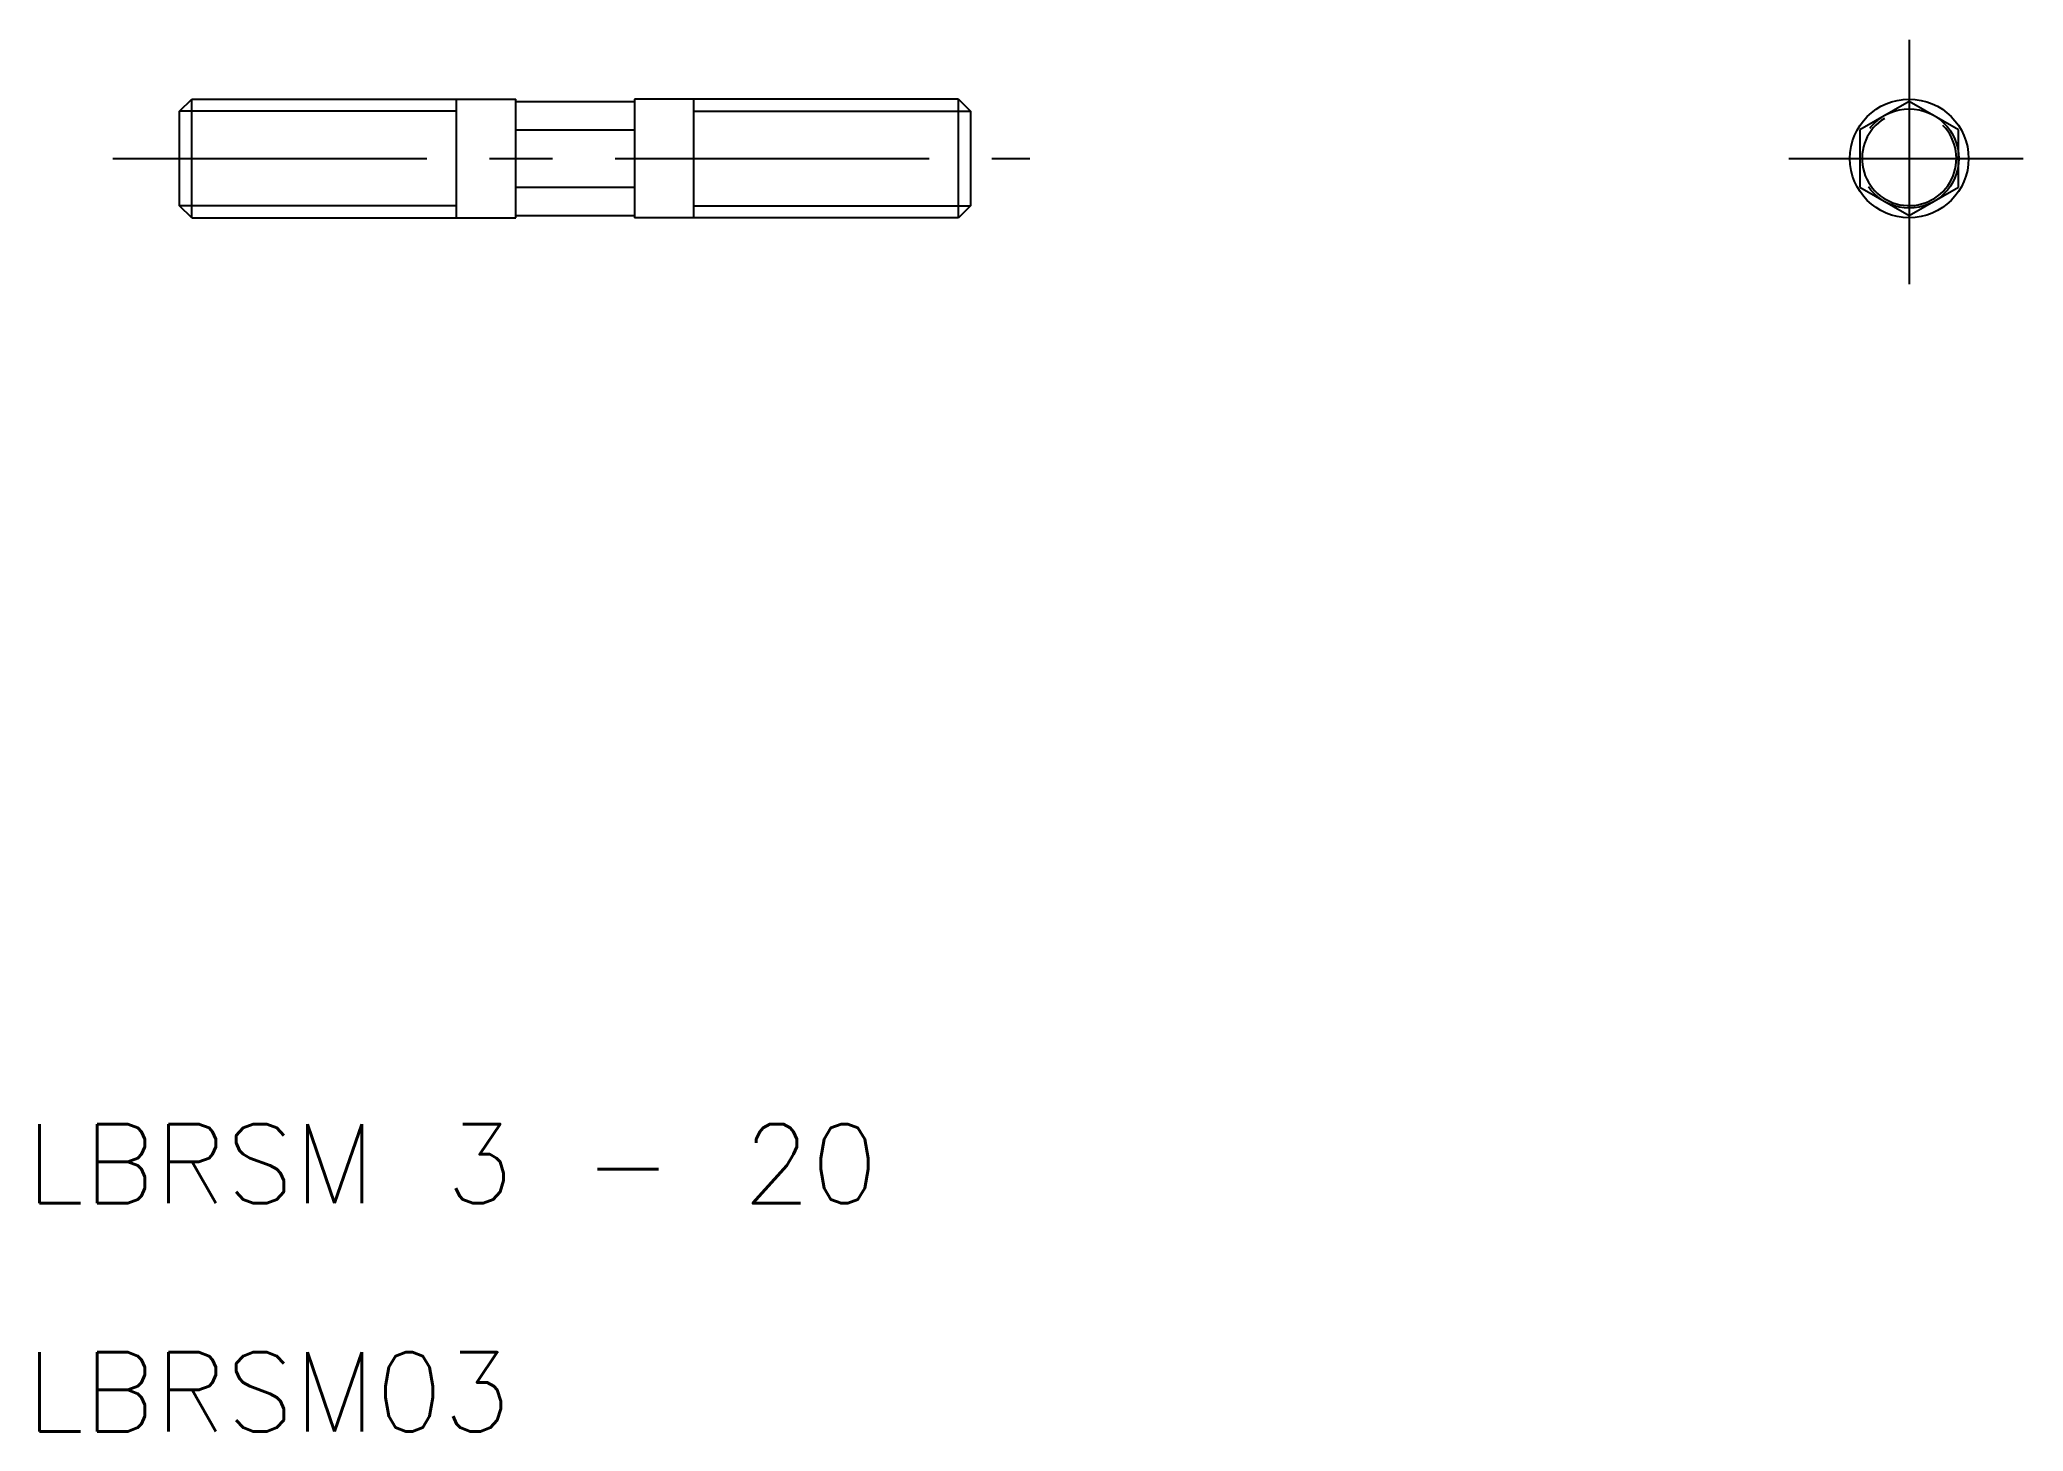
# Model space of a CAD drawing. Extents: x 41 to 91.1, y 17.8 to 53.
import ezdxf

# ---------------------------------------------------------------- set-up
doc = ezdxf.new("R2010")
doc.units = 0
doc.header["$LTSCALE"] = 0.25
doc.linetypes.add('CENTER', pattern=[50.8, 31.75, -6.35, 6.35, -6.35])
doc.linetypes.add('DASHED', pattern=[19.05, 12.7, -6.35])
doc.layers.get('0').update_dxf_attribs({"linetype": 'CONTINUOUS'})
doc.layers.add('CENTER', color=1, linetype='CENTER')
doc.styles.get("Standard").update_dxf_attribs({"font": 'txt.shx'})

msp = doc.modelspace()

# ---------------------------------------------------------------- linework, layer by layer
for p, q in [((44.5, 51.193), (44.806, 51.5)), ((44.5, 48.806), (44.5, 51.193)), ((44.806, 51.5), (53, 51.5)), ((44.806, 48.5), (44.806, 51.5)), ((51.5, 48.5), (51.5, 51.5)), ((53, 48.5), (53, 51.5)), ((53, 51.443), (56, 51.443)), ((64.193, 51.5), (56, 51.5)), ((56, 51.5), (56, 48.5)), ((57.5, 48.5), (57.5, 51.5)), ((64.193, 48.5), (64.193, 51.5)), ((64.193, 51.5), (64.5, 51.193)), ((64.5, 51.193), (64.5, 48.806)), ((53, 50.722), (56, 50.722)), ((53, 49.278), (56, 49.278)), ((44.806, 48.5), (44.5, 48.806)), ((64.5, 48.806), (64.193, 48.5)), ((44.806, 48.5), (53, 48.5)), ((53, 48.557), (56, 48.557)), ((64.193, 48.5), (56, 48.5))]:
    msp.add_line(p, q)
at = {"color": 3}
for p, q in [((51.5, 51.193), (44.5, 51.193)), ((57.5, 51.193), (64.5, 51.193)), ((51.5, 48.806), (44.5, 48.806)), ((57.5, 48.806), (64.5, 48.806))]:
    msp.add_line(p, q, dxfattribs=at)
at = {"color": 3, "linetype": 'DASHED'}
for p, q in [((88.232, 51.443), (86.982, 50.722)), ((89.482, 50.722), (88.232, 51.443)), ((86.982, 50.722), (86.982, 49.278)), ((89.482, 49.278), (89.482, 50.722)), ((86.982, 49.278), (88.232, 48.557)), ((88.232, 48.557), (89.482, 49.278))]:
    msp.add_line(p, q, dxfattribs=at)
msp.add_circle((88.232, 50), 1.5)
msp.add_circle((88.232, 50), 1.254, dxfattribs=at)
at = {"color": 3}
msp.add_arc((88.232, 50), 1.193, 121.7473, 44.327, dxfattribs=at)
at = {"layer": 'CENTER', "color": 1, "linetype": 'CENTER'}
for p, q in [((88.232, 53.004), (88.232, 46.824)), ((42.812, 50), (66, 50)), ((85.19, 50), (91.117, 50))]:
    msp.add_line(p, q, dxfattribs=at)

# ---------------------------------------------------------------- texts
for s, p in [('LBRSM 3 - 20', (40.618, 23.582)), ('LBRSM03', (40.618, 17.814))]:
    msp.add_text(s, height=2).set_placement(p)

doc.saveas('drawing.dxf')
